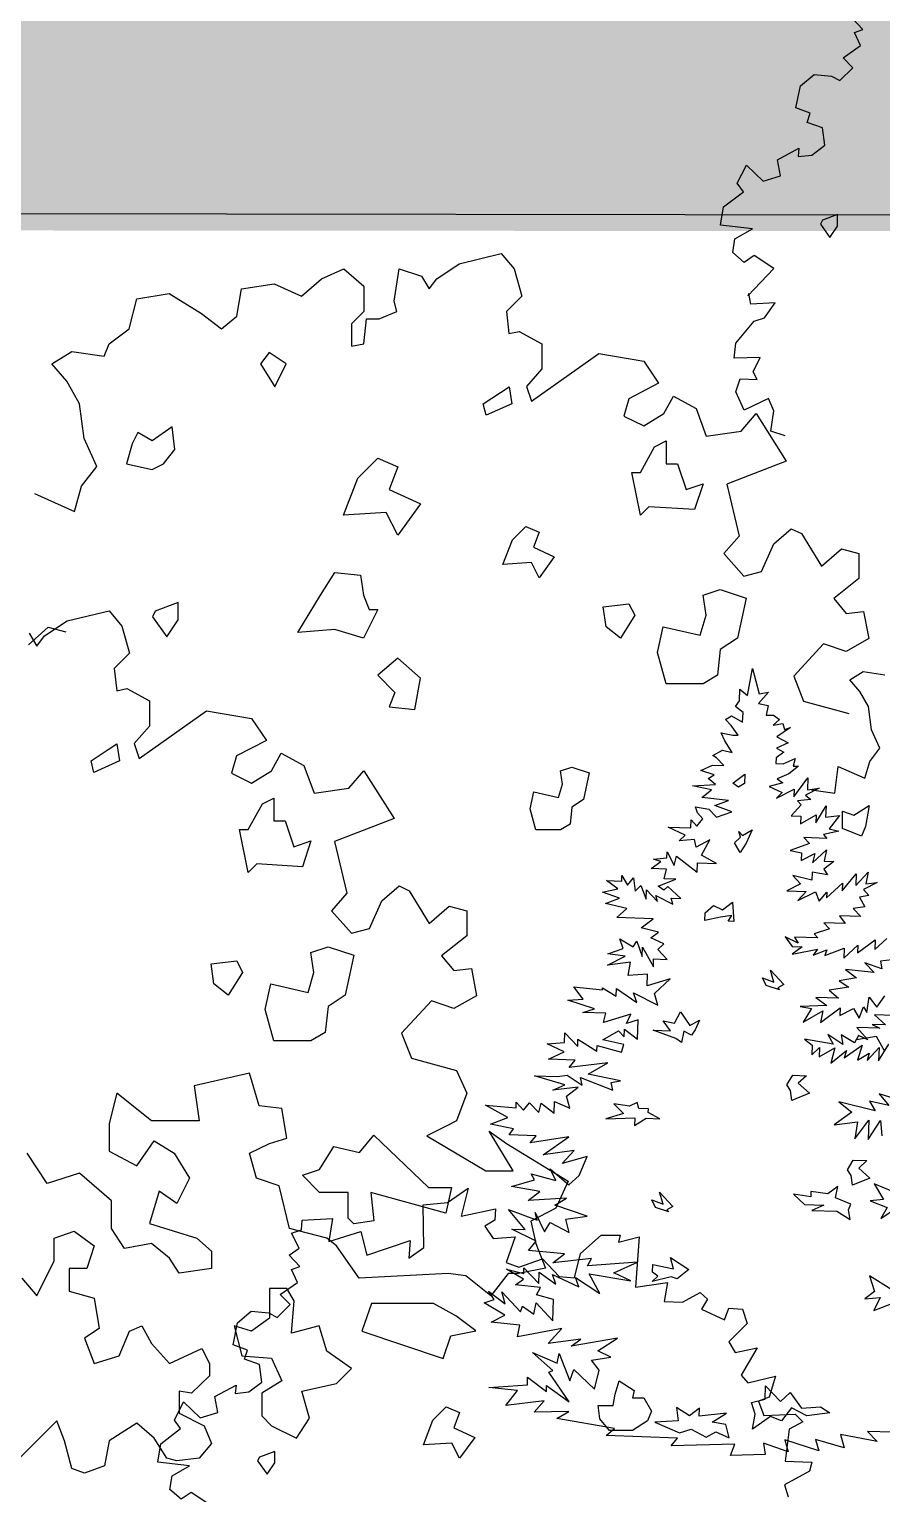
# Model space of a CAD drawing. Header units: inches. Extents: x 11.9 to 85.3, y 21.1 to 37.4.
# Drawn here: x 44.823 to 45.353, y 23.313 to 24.225 of the extents above; entities that cross this region are included whole.
import ezdxf

# ---------------------------------------------------------------- set-up
doc = ezdxf.new("R2010")
doc.units = ezdxf.units.IN
doc.header["$MEASUREMENT"] = 0
for name, color, linetype in [('CAY', 94, 'Continuous'), ('CAY-3', 61, 'Continuous'), ('Layer1', 7, 'Continuous')]:
    doc.layers.add(name, color=color, linetype=linetype)

# ---------------------------------------------------------------- blocks, each defined once
blk = doc.blocks.new('A$C76451831')
at = {"layer": 'CAY'}
for p, q in [((3764, 1772.8), (3822.4, 1787)), ((3822.4, 1787), (3840.1, 1765.7)), ((3732.8, 1752.2), (3764, 1772.8)), ((3545.3, 1728), (3573, 1752.2)), ((3573, 1752.2), (3604.2, 1765.7)), ((3604.2, 1765.7), (3631.9, 1741.6)), ((3673.8, 1720.9), (3680.9, 1765.7)), ((3680.9, 1765.7), (3711.5, 1755.7)), ((3711.5, 1755.7), (3722.2, 1738)), ((3722.2, 1738), (3732.8, 1752.2)), ((3840.1, 1765.7), (3850.7, 1728)), ((3317.1, 1724.4), (3361.9, 1731.5)), ((3361.9, 1731.5), (3406.7, 1703.8)), ((3455.6, 1700.3), (3462.1, 1738)), ((3462.1, 1738), (3507.5, 1745.1)), ((3507.5, 1745.1), (3545.3, 1728)), ((3631.9, 1741.6), (3631.9, 1706.7)), ((3850.7, 1728), (3829.5, 1706.7)), ((3306.5, 1682.6), (3317.1, 1724.4)), ((3631.9, 1706.7), (3614.8, 1689.6)), ((3653.2, 1696.7), (3677.3, 1706.7)), ((3677.3, 1706.7), (3673.8, 1720.9)), ((3829.5, 1706.7), (3833, 1676.1)), ((3406.7, 1703.8), (3434.4, 1682.6)), ((3434.4, 1682.6), (3455.6, 1700.3)), ((3614.8, 1689.6), (3614.8, 1658.4)), ((3631.9, 1661.9), (3635.5, 1696.7)), ((3635.5, 1696.7), (3653.2, 1696.7)), ((3278.8, 1661.9), (3306.5, 1682.6)), ((3833, 1676.1), (3847.2, 1679)), ((3847.2, 1679), (3878.4, 1661.9)), ((3199.2, 1634.2), (3226.9, 1651.3)), ((3226.9, 1651.3), (3271.7, 1644.8)), ((3271.7, 1644.8), (3278.8, 1661.9)), ((3614.8, 1658.4), (3631.9, 1661.9)), ((3864.3, 1582.3), (3957.4, 1648.4)), ((3878.4, 1661.9), (3878.4, 1627.1)), ((3957.4, 1648.4), (4019.9, 1637.7)), ((3219.8, 1610), (3199.2, 1634.2)), ((3878.4, 1627.1), (3857.2, 1602.9)), ((4019.9, 1637.7), (4040.5, 1607.1)), ((3237.5, 1578.7), (3219.8, 1610)), ((4040.5, 1607.1), (3999.3, 1585.8)), ((3857.2, 1602.9), (3864.3, 1582.3)), ((3999.3, 1585.8), (3992.2, 1561.6)), ((4047.6, 1565.2), (4061.2, 1589.4)), ((4061.2, 1589.4), (4092.4, 1572.3)), ((3244, 1530.4), (3237.5, 1578.7)), ((4019.9, 1548.1), (4047.6, 1565.2)), ((4092.4, 1572.3), (4106.6, 1533.9)), ((4154.9, 1541), (4175.6, 1565.2)), ((4175.6, 1565.2), (4217.4, 1499.1)), ((3992.2, 1561.6), (4019.9, 1548.1)), ((3261.7, 1492), (3244, 1530.4)), ((4106.6, 1533.9), (4154.9, 1541)), ((3240.4, 1464.3), (3261.7, 1492)), ((4217.4, 1499.1), (4134.9, 1467.3)), ((3230.4, 1429.5), (3240.4, 1464.3)), ((4134.9, 1467.3), (4152, 1395.3)), ((3175, 1454.3), (3230.4, 1429.5)), ((4200.3, 1384.7), (4224.5, 1405.3)), ((4224.5, 1405.3), (4238.7, 1398.8)), ((4152, 1395.3), (4130.8, 1371.1)), ((4183.2, 1346.3), (4200.3, 1384.7)), ((4238.7, 1398.8), (4266.4, 1353.4)), ((4130.8, 1371.1), (4158.5, 1339.9)), ((4266.4, 1353.4), (4294.1, 1377.6)), ((4294.1, 1377.6), (4318.3, 1371.1)), ((4318.3, 1371.1), (4318.3, 1336.3)), ((4158.5, 1339.9), (4183.2, 1346.3)), ((4318.3, 1336.3), (4283.5, 1308.6)), ((4283.5, 1308.6), (4300.6, 1287.9)), ((4300.6, 1287.9), (4324.7, 1290.9)), ((4324.7, 1290.9), (4331.8, 1253.1)), ((4269.3, 1246.1), (4228, 1201.2)), ((4300.6, 1235.4), (4269.3, 1246.1)), ((4331.8, 1253.1), (4300.6, 1235.4)), ((4228, 1201.2), (4241.6, 1166.4)), ((4305.7, 1196), (4324.2, 1207.4)), ((4324.2, 1207.4), (4354.1, 1203)), ((4319.5, 1179.8), (4305.7, 1196)), ((4331.3, 1159), (4319.5, 1179.8)), ((4241.6, 1166.4), (4304.1, 1149.3)), ((4335.6, 1126.7), (4331.3, 1159)), ((4347.4, 1101.2), (4335.6, 1126.7)), ((4333.2, 1082.7), (4347.4, 1101.2)), ((4326.6, 1059.5), (4333.2, 1082.7)), ((4284.9, 1039.1), (4289.6, 1076)), ((4289.6, 1076), (4326.6, 1059.5)), ((4252.7, 1043.4), (4284.9, 1039.1)), ((4342.7, 701.7), (4314.8, 696.9)), ((4354.1, 680.8), (4342.7, 701.7)), ((3915.1, 501.1), (3898, 463.3)), ((3898, 463.3), (3863.2, 445.6)), ((3863.2, 445.6), (3870.3, 414.4)), ((3870.3, 414.4), (3883.8, 380.2)), ((3831.9, 373.1), (3807.8, 341.8)), ((3846.1, 373.1), (3831.9, 373.1)), ((3883.8, 380.2), (3846.1, 373.1))]:
    blk.add_line(p, q, dxfattribs=at)
for points in [[(4216, 1534.3), (4196, 1540.6), (4200.2, 1569.1), (4192.8, 1586), (4159, 1570.1), (4147.4, 1595.5), (4153.8, 1613.4), (4177, 1612.3), (4171.7, 1622.9), (4181.2, 1642.9), (4145.3, 1641.9), (4147.4, 1663), (4172.8, 1693.5), (4187.5, 1697.8), (4202.3, 1718.9), (4168.5, 1716.7), (4165.4, 1731.5), (4164.3, 1728.3), (4200.2, 1766.3), (4172.8, 1784.2), (4159, 1774.7), (4143.2, 1788.5), (4146.4, 1807.4), (4170.6, 1821.2), (4126.4, 1826.4), (4130.6, 1851.7), (4158, 1872.8), (4149.6, 1884.4), (4162.2, 1909.7), (4185.4, 1887.6), (4209.7, 1895), (4205.5, 1917.1), (4235, 1933), (4233.9, 1921.4), (4252.9, 1923.5), (4270.8, 1937.2), (4267.7, 1961.4), (4246.6, 1968.8), (4250.8, 1981.5), (4230.8, 1988.9), (4237.1, 2019.4), (4256.1, 2035.3), (4280.3, 2033.1), (4291.9, 2026.8), (4309.9, 2044.7), (4296.2, 2058.5), (4320.4, 2075.3), (4312, 2093.3), (4323.6, 2097.5), (4308.8, 2113.3), (4322.5, 2122.8), (4312, 2143.9), (4325.7, 2148.1), (4326.7, 2161.8), (4368.9, 2163.9), (4363.7, 2132.3), (4408, 2146), (4416.4, 2113.3), (4476.5, 2133.3), (4474.4, 2109.1), (4495.5, 2123.9), (4494.4, 2182.9), (4528.2, 2186.1), (4556.7, 2206.1), (4547.2, 2167.1), (4594.6, 2177.6), (4593.6, 2161.8), (4579.9, 2153.4), (4591.5, 2136.5), (4622.1, 2138.6), (4609.4, 2102.8), (4627.3, 2096.4), (4660, 2108), (4683.2, 2083.8), (4704.3, 2081.7), (4712.8, 2115.4), (4741.2, 2140.7), (4767.6, 2140.7), (4765.5, 2131.2), (4794, 2138.6), (4788.7, 2069), (4833, 2075.3), (4828.8, 2049), (4854.1, 2047.9), (4878.3, 2061.6), (4888.9, 2052.1), (4880.5, 2038.4), (4912.1, 2023.7), (4918.4, 2039.5), (4937.4, 2038.4), (4943.7, 2018.4), (4918.4, 1993.1), (4926.9, 1978.3), (4957.4, 1984.6), (4935.3, 1946.7), (4944.8, 1936.1), (4982.8, 1945.6), (4974.3, 1916.1), (4959.6, 1910.8), (4966.9, 1890.8), (5010.2, 1892.9), (5020.7, 1882.3), (5001.7, 1871.8), (4996.5, 1827.5), (5033.4, 1826.4), (5030.2, 1813.8), (4995.4, 1794.8), (5000.7, 1777.9)], [(4363.9, 807.9), (4348, 805.8), (4349.9, 795.3), (4326.6, 803.8), (4339.3, 790.2), (4299.5, 794.3), (4315, 782.9), (4290.8, 778.7), (4304.1, 770.1), (4277.2, 765.6), (4290, 754.7), (4258.3, 755.8), (4273.8, 744.4), (4236.6, 743), (4252.3, 740.2), (4240.8, 721.6), (4268.1, 736.9), (4264.8, 720.7), (4292.2, 741.1), (4291.9, 730.6), (4310.8, 740.4), (4318.5, 727), (4324.5, 742.7), (4329.2, 734.8), (4332.6, 756), (4343, 742), (4354, 757.9)], [(4366.6, 730.8), (4339.9, 731.7), (4355.3, 717.6), (4336.8, 718.2), (4347, 712.9), (4315.3, 714), (4330.6, 697.1), (4317.6, 703), (4311.9, 692.8), (4293.7, 703.8), (4295.9, 690.6), (4275.1, 704.5), (4282.3, 691.1), (4242.7, 697.9), (4253.3, 689.4), (4252.8, 676.3), (4263.6, 686.3), (4263.1, 673.2), (4284.9, 685.6), (4279.1, 664.5), (4301.1, 682.3), (4298, 672), (4322.6, 689.7), (4316.4, 668.6), (4332.6, 678.5), (4329.6, 668.1), (4346.1, 686.1), (4345.4, 667.6), (4359.8, 691.1)], [(4375.7, 613), (4346.5, 622.2), (4359.6, 605.9), (4333, 611.8), (4340.7, 598.4), (4290.4, 611), (4308.5, 596.8), (4283.9, 579.1), (4316.2, 583.4), (4312.6, 559.5), (4332.1, 585.5), (4331.2, 558.8), (4348, 585), (4349.9, 563.6)], [(4381.4, 479.5), (4339.5, 497.3), (4352.3, 475.6), (4333.6, 473.5), (4357.4, 464.5), (4348.7, 449), (4370.5, 464.1)], [(4363.8, 350.1), (4332.7, 369.7), (4339.7, 348.2), (4326.2, 337.8), (4347.6, 339.7), (4338.8, 321.5), (4363.1, 331)], [(4365, 152.8), (4330.2, 154), (4343.3, 140), (4292.9, 149.9), (4297.7, 131.1), (4258.2, 142.9), (4262.6, 126.9), (4215.6, 142.2), (4220, 125.7), (4186, 137.8), (4188.1, 121.8), (4140.1, 120.8), (4146.1, 136.4), (4058.1, 134.1), (4066.6, 144.6), (3967.9, 148.1), (3979.1, 158.1), (3899.4, 171.8), (3916.1, 181.6), (3868, 180.6), (3881.7, 196.4), (3828.5, 190.1), (3845, 210.9), (3805.3, 215), (3858.5, 218.6), (3858.8, 229), (3884.9, 209.5), (3885.2, 217.6), (3916.5, 195.2), (3888.5, 236.1), (3894, 238.6), (3865.5, 263.2), (3899.8, 248.8), (3902.6, 261.9), (3917.6, 224.2), (3923.1, 239.9), (3951.6, 212.6), (3957.9, 238.7), (3947.6, 252.6), (3974.4, 257.1), (3956.2, 265.5), (3983.5, 283.1), (3919.2, 272.2), (3932.7, 282.1), (3887.2, 276), (3906.5, 296.7), (3844.9, 285.2), (3848.2, 301.4), (3808.5, 305.5), (3827.4, 315.3), (3798.5, 332.2), (3812.3, 337.1), (3804.5, 348.3), (3827.9, 331.1), (3823.1, 347.6), (3848.9, 320), (3851.8, 327.6), (3867.3, 316.6), (3870.6, 332.4), (3893.7, 307.5), (3894.8, 337), (3871, 343.2), (3876.8, 353.5), (3842, 357.4), (3853.2, 365.2), (3829.6, 379.1), (3853.4, 372.9), (3853.7, 381), (3874.2, 359), (3874.8, 374.8), (3898.2, 358.2), (3893.2, 371.5), (3929.8, 354.3), (3925.3, 367.6), (3958.9, 345.2), (3944, 372.4), (4002.2, 362.7), (3978.5, 373.9), (4011.2, 388.7), (3941.7, 383.4), (3947.5, 393.6), (3893.8, 387.8), (3910.1, 400.4), (3860, 404.8), (3870.8, 417.6), (3837, 434.6), (3855.6, 434), (3832.5, 461.5), (3871.9, 447), (3869.5, 457.5), (3882.2, 430.8), (3890.3, 443.7), (3916.6, 429.6), (3911.8, 448.3), (3941.4, 452.3), (3896.6, 467.5), (3912.8, 477.3), (3859.7, 474.2), (3876, 486.8), (3836.3, 493.6), (3868.4, 502.9), (3863.7, 511.2), (3897.8, 501.9), (3890.2, 518), (3916.2, 495.8), (3930.2, 508.9), (3941.6, 535.3), (3906.8, 525.6), (3923.3, 543.6), (3880.5, 537.4), (3915.8, 562.4), (3862.5, 553.9), (3870.5, 564), (3833.4, 565.3), (3839.1, 573.3), (3807.2, 579.8), (3831.5, 589.4), (3800.4, 606.4), (3842.9, 602.6), (3843.1, 610.3), (3853.2, 599.5), (3861.7, 609.7), (3874.4, 596.1), (3877.5, 609.1), (3895.6, 595.3), (3896.2, 611.2), (3917.2, 602.3), (3912.8, 618.8), (3929.1, 631.3), (3894, 627.1), (3910.6, 634.7), (3868.4, 647.1), (3900.1, 646), (3913.8, 647.7), (3934.6, 633.9), (3932.3, 644.8), (3976.9, 627), (3974.6, 637.9), (3987.8, 640.2), (3942.8, 649.4), (3970.1, 664.8), (3916.4, 658.5), (3924.9, 668.7), (3887.8, 670), (3909.5, 680.1), (3885.8, 691.3), (3909.9, 693.2), (3910.4, 706.8), (3928.3, 687.6), (3928.7, 698), (3954.8, 681.2), (3955.1, 688.9), (3989.2, 680), (3992.3, 690.3), (3963.1, 696.8), (3984.8, 709.2), (3992.7, 701.2), (3993, 711.6), (4011.1, 697.8), (4012.1, 724.6), (3996, 719.7), (4001.9, 732.6), (3963.9, 720.8), (3967.1, 733.8), (3935.4, 734.9), (3951.4, 739.8), (3914.7, 752), (3936, 753.5), (3923, 770.3), (3962.8, 766.2), (3962.9, 768.9), (3981.5, 757.4), (3981.9, 768.2), (4010.2, 748.6), (4005.7, 761.9), (4039.5, 744.9), (4034.6, 760.9), (4056.7, 781.5), (4024.6, 771.7), (4025.2, 788), (3998.4, 786.2), (4001.7, 804.7), (3969.4, 800.4), (3993.9, 813.1), (3970, 816.2), (3991.5, 823.6), (3986.5, 837), (4005.2, 825.9), (4010.4, 833.9), (4017.9, 812.3), (4018.3, 825.4), (4033.2, 798.2), (4033.6, 809), (4052.2, 808.4), (4039.5, 822), (4047.9, 829.8), (4029.6, 838.2), (4040.3, 846), (4016.5, 852.2), (4032.8, 864.8), (3982.6, 866.6), (3996.2, 879.2), (3966.9, 885.7), (3986.2, 893.2), (3962.5, 901.7), (3984, 906.4), (3968.1, 917.8), (3989.3, 917.1), (3989.6, 924.8), (3997.3, 911.4), (4005.8, 921.5), (4007.9, 902.9), (4015.9, 910.7), (4023.4, 891.9), (4023.8, 905), (4039.1, 888.6), (4036.7, 896.9), (4060.3, 885.2), (4057.8, 893.4), (4071.4, 892.9), (4053.4, 909.4), (4047.8, 904.2), (4039.8, 909.9), (4064.2, 919.5), (4048.4, 920), (4051.5, 933.5), (4030.3, 934.3), (4043.8, 944.2), (4033.4, 947.3), (4052.1, 949.4), (4052.4, 957.5), (4062.1, 938.6), (4065.3, 951.6), (4094, 929.3), (4094.4, 942.4), (4120.7, 941.5), (4099.8, 953.1), (4111.4, 974), (4092.5, 963.8), (4090.1, 974.8), (4068.8, 972.8), (4077.2, 980.7), (4053.6, 991.9), (4085.3, 990.8), (4085.6, 1001.7), (4093.5, 993.3), (4101.6, 1003.4), (4094.2, 1011.8), (4091.7, 1020.1), (4110.2, 1016.7), (4120.7, 1005.5), (4142.2, 1012.9), (4118.5, 1021.8), (4137.3, 1028.9), (4100.3, 1032.9), (4113.8, 1043.3), (4087.3, 1049.2), (4119.5, 1050.8), (4109, 1059.4), (4117.3, 1064.5), (4098.9, 1070.1), (4115, 1077.7), (4130.9, 1077.2), (4120.8, 1088), (4115.5, 1090.9), (4128.9, 1098.6), (4142.4, 1095.4), (4132.1, 1111.6), (4127, 1122.6), (4143.2, 1119.4), (4150.9, 1119.1), (4141, 1132.6), (4133.1, 1141), (4141.4, 1146.2), (4157, 1137.5), (4157.5, 1150.6), (4147.3, 1159.1), (4152.6, 1167.1), (4153.1, 1182.9), (4163.7, 1174.4), (4170.5, 1211.8), (4179.7, 1176.6), (4192.9, 1178.8), (4179.2, 1163.4), (4192.2, 1160.3), (4189.5, 1147.2), (4199.9, 1146.8), (4207.9, 1141.1), (4199.4, 1133.3), (4212.7, 1135.5), (4215.1, 1127.3), (4223.3, 1129.7), (4204.3, 1117.2), (4219.9, 1108.5), (4203.8, 1101.4), (4214, 1095.6), (4203.3, 1087.8), (4203, 1080.1), (4213.4, 1079.7), (4230, 1086.9), (4226.9, 1076.5), (4234.6, 1076.3), (4221.1, 1065.9), (4205, 1058.7), (4212.5, 1053), (4193.8, 1048.2), (4212, 1039.9), (4204.1, 1032), (4228.5, 1044.3), (4228.1, 1033.9), (4247.6, 1060), (4247.1, 1043.7), (4263, 1045.8), (4244.1, 1036.1), (4251.6, 1030.3), (4232.9, 1028.3), (4238.2, 1022.7), (4224.5, 1007.3), (4237.6, 1006.8), (4237.3, 996.4), (4259, 1008.8), (4258.6, 997.9), (4272.6, 1021.5), (4272, 1005.6), (4291.1, 1007.7), (4276.9, 989.6), (4290.4, 986.4), (4268.9, 981.7), (4273.7, 976.1), (4242, 977.2), (4249.5, 969.2), (4222.8, 959.3), (4238.6, 956), (4238.2, 945.6), (4257.1, 955.4), (4254, 942.3), (4273.2, 960.2), (4269.9, 944.5), (4283.5, 944), (4269.5, 933.6), (4274.7, 925.7), (4253.5, 929.2), (4253.1, 918.3), (4226.6, 924.7), (4237.1, 913.4), (4218.2, 903.7), (4244.9, 902.7), (4233.5, 890), (4258, 902.3), (4263, 889), (4273.8, 901.7), (4273.5, 893.6), (4295.6, 914.1), (4295.2, 903.7), (4314.6, 927.1), (4314, 910.8), (4331, 929.2), (4327.7, 913), (4343.6, 915.2), (4324.7, 905.4), (4332.1, 897), (4318.9, 894.7), (4326.6, 881.3), (4310.2, 879.2), (4320.7, 867.9), (4291.3, 868.9), (4299.1, 858.2), (4269.6, 859.3), (4277.5, 850.8), (4256, 843.9), (4261.2, 838.3), (4229.1, 839.4), (4234.2, 831), (4215.9, 839.8), (4225.9, 826.3), (4239.5, 825.9), (4225.5, 815.5), (4260.6, 822.4), (4254.9, 814.4), (4273.8, 821.9), (4270.8, 813.9), (4297.8, 823.8), (4297.4, 810.2), (4316.6, 828.2), (4316.2, 817.7), (4340.9, 835.5), (4340.4, 822.3), (4356.8, 837.6)]]:
    blk.add_lwpolyline(points, dxfattribs=at)
for points in [[(4784.5, 1915.2), (4800.4, 1915.2), (4810.9, 1896.7), (4805.6, 1883.5), (4784.5, 1870.3), (4752.8, 1870.3), (4739.6, 1886.1), (4737, 1904.6), (4758.1, 1904.6), (4760.8, 1920.5), (4766, 1939), (4787.2, 1925.7)], [(4507.9, 1884.3), (4526.4, 1902.8), (4544.9, 1894.9), (4536.9, 1873.7), (4566, 1860.5), (4544.9, 1831.5), (4534.3, 1852.6), (4494.7, 1850)], [(4267.5, 1833.2), (4264.9, 1827.9), (4278.1, 1809.4), (4288.7, 1825.2), (4288.7, 1841.1)], [(3524.3, 1634.1), (3500.5, 1649.9), (3488.6, 1634.1), (3508.4, 1602.4)], [(3821.2, 1594.5), (3833.1, 1602.4), (3837, 1578.6), (3801.4, 1562.8), (3797.4, 1578.6)], [(3369.9, 1515.3), (3365.9, 1547), (3338.2, 1527.2), (3318.4, 1539), (3310.5, 1523.2), (3302.6, 1495.5), (3338.2, 1487.6), (3354, 1495.5)], [(4035, 1519.2), (4050.8, 1527.2), (4050.8, 1495.5), (4066.6, 1495.5), (4078.5, 1459.8), (4102.3, 1467.8), (4090.4, 1432.1), (4027.1, 1436.1), (4015.2, 1424.2), (4003.3, 1483.6), (4015.2, 1483.6)], [(3623.3, 1475.7), (3651, 1503.4), (3678.7, 1491.5), (3666.8, 1459.8), (3710.3, 1440), (3678.7, 1396.5), (3662.8, 1428.1), (3603.5, 1424.2)], [(3837.8, 1390.3), (3856.3, 1408.8), (3874.8, 1400.9), (3866.9, 1379.8), (3895.9, 1366.6), (3874.8, 1337.5), (3864.2, 1358.6), (3824.6, 1356)], [(3571.8, 1313.3), (3591.6, 1345), (3627.2, 1341), (3631.2, 1313.3), (3639.1, 1293.5), (3651, 1293.5), (3631.2, 1253.9), (3591.6, 1265.8), (3540.1, 1261.8)], [(4038.9, 1234.1), (4046.9, 1269.7), (4098.3, 1257.8), (4106.2, 1285.6), (4102.3, 1313.3), (4126, 1321.2), (4161.7, 1309.3), (4149.8, 1253.9), (4126, 1238), (4122.1, 1202.4), (4102.3, 1190.5), (4050.8, 1190.5)], [(3342.6, 1291.2), (3338.7, 1283.3), (3358.5, 1255.6), (3374.3, 1279.3), (3374.3, 1303.1)], [(3967.7, 1269.7), (3963.7, 1297.4), (3999.3, 1301.4), (4007.3, 1285.6), (3987.5, 1253.9)], [(3702.4, 1154.9), (3710.3, 1198.4), (3678.7, 1226.2), (3651, 1202.4), (3674.7, 1178.6), (3666.8, 1158.8)], [(3862.3, 1017), (3867.6, 1040.8), (3901.9, 1032.9), (3907.2, 1051.4), (3904.5, 1069.8), (3920.4, 1075.1), (3944.1, 1067.2), (3936.2, 1030.2), (3920.4, 1019.7), (3917.7, 995.9), (3904.5, 988), (3870.2, 988)], [(4143.6, 1052.7), (4159.9, 1065.3), (4159.5, 1052.2), (4151.1, 1047)], [(4295.5, 989.9), (4295.5, 1013.7), (4311.3, 1008.4), (4332.5, 1021.6), (4327.2, 992.6), (4321.9, 979.4)], [(4145.7, 970.1), (4154.1, 978), (4151.7, 985.8), (4156.9, 980.2), (4170.4, 987.9), (4162, 969.6), (4153.4, 956.7)], [(4144.6, 860.9), (4136.9, 861.2), (4142.2, 869.2), (4126.3, 867), (4104.8, 862.3), (4105.2, 873.2), (4116.4, 883.2), (4129.3, 877.3), (4142.8, 887.7)], [(4208.2, 766.2), (4189.8, 772.3), (4184.7, 782.9), (4200.4, 776.9), (4195.5, 793.4), (4213.9, 773.7), (4205.6, 769)], [(4064.6, 698.7), (4032.9, 710.2), (4056.9, 709.4), (4046.9, 723.3), (4062.7, 720.1), (4070.9, 735.6), (4083.8, 716.6), (4097.3, 724.3), (4091.3, 710.9), (4086.1, 703.4), (4075.4, 708.7), (4072.1, 693)], [(4223.4, 626.6), (4218.2, 634.5), (4226.4, 647.8), (4245.4, 647.1), (4234.2, 636.7), (4249.6, 623), (4225.2, 612.9)], [(4013.2, 601.7), (4010.8, 609.9), (4000.2, 604.8), (3978.6, 608.3), (3991.7, 594.7), (3967.4, 587.4), (4007.3, 588.7), (4006.9, 577.9), (4023.2, 588.2), (4042.2, 587.5), (4026.2, 596.2), (4026.3, 601.2)], [(4307.3, 508.9), (4302.2, 516.8), (4310.3, 530.1), (4329.4, 529.4), (4318.1, 518.9), (4333.5, 505.2), (4309.1, 495.2)], [(4303.8, 461), (4306.8, 469), (4285.8, 477.9), (4289, 493.7), (4275.1, 483.3), (4251.6, 486.8), (4251.4, 479.1), (4227.5, 482.7), (4242.8, 468.5), (4269.5, 467.6), (4253, 460.5), (4287.8, 459.2), (4306, 447.7)], [(4054.6, 458.4), (4036.2, 464.5), (4031.1, 475.1), (4046.8, 469.1), (4041.9, 485.6), (4060.3, 465.9), (4052, 461.2)], [(4032, 374.8), (4032.4, 385.2), (4061.2, 379.2), (4056.8, 395.2), (4082.5, 378.5), (4066.1, 365.4), (4058.1, 368.4), (4031.6, 361.7), (4039.5, 369.1)], [(4174.2, 178.1), (4169.4, 194.1), (4188.1, 198.9), (4188.8, 217.4), (4209.3, 195.4), (4222.9, 208.1), (4238.4, 186.2), (4264.8, 188), (4278.1, 179.9), (4245.8, 175.6), (4224.8, 186.7), (4211.1, 168.6), (4195.4, 174.6), (4170.8, 156.9)], [(4138.2, 144.9), (4133.9, 163.6), (4114.9, 167), (4134.4, 179.5), (4096.7, 175.3), (4097, 186.2), (4083.5, 175.8), (4065.4, 187.3), (4067.4, 168.6), (4035.2, 167), (4069.6, 152.2), (4085.6, 157.1), (4106.5, 146), (4119.9, 153.2)]]:
    blk.add_lwpolyline(points, close=True, dxfattribs=at)
at = {"layer": 'CAY-3'}
for p, q in [((3220.2, 1277.6), (3278.5, 1291.8)), ((3278.5, 1291.8), (3296.2, 1270.6)), ((3166.6, 1244.7), (3194.3, 1268.9)), ((3167.7, 1260.5), (3178.3, 1242.8)), ((3188.9, 1257), (3220.2, 1277.6)), ((3194.3, 1268.9), (3218.5, 1262.4)), ((3296.2, 1270.6), (3306.9, 1232.8)), ((3178.3, 1242.8), (3188.9, 1257)), ((3306.9, 1232.8), (3285.6, 1211.6)), ((3285.6, 1211.6), (3289.2, 1180.9)), ((3289.2, 1180.9), (3303.3, 1183.9)), ((3303.3, 1183.9), (3334.6, 1166.8)), ((3334.6, 1166.8), (3334.6, 1131.9)), ((3320.4, 1087.1), (3413.6, 1153.2)), ((3413.6, 1153.2), (3476.1, 1142.6)), ((3476.1, 1142.6), (3496.7, 1111.9)), ((3334.6, 1131.9), (3313.3, 1107.8)), ((3313.3, 1107.8), (3320.4, 1087.1)), ((3496.7, 1111.9), (3455.4, 1090.7)), ((3455.4, 1090.7), (3448.4, 1066.5)), ((3503.8, 1070), (3517.3, 1094.2)), ((3517.3, 1094.2), (3548.6, 1077.1)), ((3548.6, 1077.1), (3562.7, 1038.8)), ((3448.4, 1066.5), (3476.1, 1052.9)), ((3476.1, 1052.9), (3503.8, 1070)), ((3611.1, 1045.8), (3631.7, 1070)), ((3631.7, 1070), (3673.6, 1003.9)), ((3562.7, 1038.8), (3611.1, 1045.8)), ((3673.6, 1003.9), (3591, 972.1)), ((3591, 972.1), (3608.1, 900.1)), ((3608.1, 900.1), (3586.9, 875.9)), ((3656.5, 889.5), (3680.7, 910.2)), ((3680.7, 910.2), (3694.8, 903.7)), ((3694.8, 903.7), (3722.5, 858.3)), ((3586.9, 875.9), (3614.6, 844.7)), ((3639.4, 851.2), (3656.5, 889.5)), ((3722.5, 858.3), (3750.2, 882.4)), ((3750.2, 882.4), (3774.4, 875.9)), ((3774.4, 875.9), (3774.4, 841.1)), ((3614.6, 844.7), (3639.4, 851.2)), ((3774.4, 841.1), (3739.6, 813.4)), ((3739.6, 813.4), (3756.7, 792.8)), ((3756.7, 792.8), (3780.9, 795.7)), ((3780.9, 795.7), (3788, 758)), ((3788, 758), (3756.7, 740.3)), ((3725.5, 750.9), (3684.2, 706.1)), ((3756.7, 740.3), (3725.5, 750.9)), ((3684.2, 706.1), (3697.8, 671.3)), ((3697.8, 671.3), (3760.3, 654.2)), ((3473.1, 650.6), (3396.5, 632.9)), ((3486.7, 605.2), (3473.1, 650.6)), ((3760.3, 654.2), (3774.4, 622.9)), ((3396.5, 632.9), (3403.5, 584.6)), ((3289.2, 622.9), (3278.5, 581)), ((3337.5, 584.6), (3289.2, 622.9)), ((3774.4, 622.9), (3760.3, 584.6)), ((3517.9, 601.7), (3486.7, 605.2)), ((3525, 560.4), (3517.9, 601.7)), ((3278.5, 581), (3278.5, 542.7)), ((3403.5, 584.6), (3337.5, 584.6)), ((3746.7, 577.5), (3719, 563.9)), ((3760.3, 584.6), (3746.7, 577.5)), ((3839, 515.2), (3805.7, 570.4)), ((3805.7, 570.4), (3829.8, 553.3)), ((3316.9, 522), (3341, 556.8)), ((3341, 556.8), (3368.8, 539.7)), ((3473.1, 539.7), (3500.8, 553.3)), ((3500.8, 553.3), (3525, 560.4)), ((3719, 563.9), (3800.7, 515.2)), ((3829.8, 553.3), (3915.1, 501.1)), ((3192.5, 497.8), (3164.8, 539.7)), ((3278.5, 542.7), (3316.9, 522)), ((3368.8, 539.7), (3390, 504.9)), ((3483.1, 504.9), (3473.1, 539.7)), ((3237.3, 512), (3192.5, 497.8)), ((3282.1, 473.7), (3237.3, 512)), ((3800.7, 515.2), (3839, 515.2)), ((3390, 504.9), (3372.3, 470.1)), ((3514.4, 494.3), (3483.1, 504.9)), ((3528.5, 435.3), (3514.4, 494.3)), ((3282.1, 435.3), (3282.1, 473.7)), ((3348.1, 487.2), (3334.6, 442.4)), ((3372.3, 470.1), (3348.1, 487.2)), ((3202.5, 421.8), (3230.2, 431.8)), ((3230.2, 431.8), (3257.9, 411.1)), ((3299.8, 407.6), (3282.1, 435.3)), ((3334.6, 442.4), (3400, 421.8)), ((3580.4, 421.8), (3528.5, 435.3)), ((3202.5, 390.5), (3202.5, 421.8)), ((3257.9, 411.1), (3247.9, 379.9)), ((3337.5, 414.7), (3299.8, 407.6)), ((3362.3, 394), (3337.5, 414.7)), ((3400, 421.8), (3420.6, 404.1)), ((3594, 411.1), (3580.4, 421.8)), ((3625.2, 366.3), (3594, 411.1)), ((3178.3, 342.1), (3202.5, 390.5)), ((3375.8, 373.4), (3362.3, 394)), ((3420.6, 404.1), (3420.6, 379.9)), ((3157.7, 366.3), (3178.3, 342.1)), ((3223.1, 379.9), (3223.1, 348.6)), ((3247.9, 379.9), (3223.1, 379.9)), ((3420.6, 379.9), (3375.8, 373.4)), ((3748.8, 373.1), (3625.2, 366.3)), ((3773, 369.5), (3748.8, 373.1)), ((3807.8, 341.8), (3773, 369.5)), ((3223.1, 348.6), (3257.9, 338.6)), ((3257.9, 338.6), (3265, 296.7)), ((3265, 296.7), (3244.4, 283.1)), ((3292.7, 259), (3306.9, 293.2)), ((3306.9, 293.2), (3323.9, 300.2)), ((3323.9, 300.2), (3337.5, 276.1)), ((3244.4, 283.1), (3257.9, 248.3)), ((3337.5, 276.1), (3362.3, 248.3)), ((3362.3, 248.3), (3407.1, 269)), ((3407.1, 269), (3417.7, 248.3)), ((3257.9, 248.3), (3292.7, 259)), ((3417.7, 248.3), (3417.7, 231.2)), ((3417.7, 231.2), (3392.9, 207)), ((3375.8, 210), (3375.8, 179.3)), ((3392.9, 207), (3375.8, 210)), ((3206, 168.7), (3181.9, 144.5)), ((3216.6, 141), (3206, 168.7)), ((3316.9, 165.2), (3278.5, 141)), ((3341, 144.5), (3316.9, 165.2)), ((3375.8, 179.3), (3410.6, 161.6)), ((3181.9, 144.5), (3150.6, 113.3)), ((3358.7, 116.8), (3341, 144.5)), ((3410.6, 161.6), (3420.6, 137.4)), ((3226.7, 102.6), (3216.6, 141)), ((3278.5, 141), (3272.1, 106.2)), ((3420.6, 137.4), (3403.5, 116.8)), ((3244.4, 96.1), (3226.7, 102.6)), ((3272.1, 106.2), (3244.4, 96.1)), ((3372.3, 113.3), (3358.7, 116.8)), ((3403.5, 116.8), (3372.3, 113.3))]:
    blk.add_line(p, q, dxfattribs=at)
for points in [[(3277.4, 1099.3), (3289.2, 1107.2), (3293.2, 1083.5), (3257.6, 1067.6), (3253.6, 1083.5)], [(3491.1, 1024.1), (3507, 1032), (3507, 1000.3), (3522.8, 1000.3), (3534.7, 964.7), (3558.4, 972.6), (3546.6, 936.9), (3483.2, 940.9), (3471.3, 929), (3459.5, 988.4), (3471.3, 988.4)], [(3495.1, 738.9), (3503, 774.6), (3554.5, 762.7), (3562.4, 790.4), (3558.4, 818.1), (3582.2, 826), (3617.8, 814.2), (3605.9, 758.7), (3582.2, 742.9), (3578.2, 707.2), (3558.4, 695.3), (3507, 695.3)], [(3423.8, 774.6), (3419.9, 802.3), (3455.5, 806.2), (3463.4, 790.4), (3443.6, 758.7)], [(3570.3, 517.1), (3590.1, 548.8), (3625.7, 540.9), (3645.5, 564.6), (3721.6, 492.2), (3753.2, 492.2), (3745.3, 456.6), (3641.6, 485.4), (3645.5, 445.8), (3617.8, 441.9), (3609.9, 449.8), (3609.9, 485.4), (3570.3, 485.4), (3546.6, 509.2)], [(3535, 335), (3525, 352.1), (3500.8, 352.1), (3500.8, 310.9), (3476.1, 293.2), (3451.9, 300.2), (3462.5, 259), (3503.8, 255.4), (3517.9, 224.1), (3490.2, 207), (3490.2, 175.8), (3503.8, 161.6), (3538.6, 144.5), (3556.3, 172.2), (3545.6, 210), (3594, 220.6), (3614.6, 241.3), (3580.4, 265.4), (3569.8, 300.2), (3531.5, 290.2)], [(3728.2, 331.2), (3642.3, 331.5), (3628.8, 293.2), (3741.7, 255.1), (3752.3, 286.4), (3787.1, 293.5), (3759.4, 314.1)]]:
    blk.add_lwpolyline(points, close=True, dxfattribs=at)

msp = doc.modelspace()

# ---------------------------------------------------------------- hatches: boundary and pattern name
at = {"layer": 'Layer1', "true_color": 0x939598}
h = msp.add_hatch(color=252, dxfattribs=at)
h.dxf.hatch_style = 1
h.paths.add_polyline_path([(63.37227, 24.96911), (63.37227, 24.98863), (63.27009, 24.98863), (19.2205, 24.98863), (19.2205, 25.09242), (18.88387, 24.5256), (18.8823, 24.11828), (61.45857, 24.08746)])

# ---------------------------------------------------------------- linework, layer by layer
msp.add_lwpolyline([(31.63044, 24.11828), (31.63044, 23.28506, 0.21734), (37.52718, 23.89076), (37.52718, 24.11982), (61.45857, 24.08746)], format="xyb")

# ---------------------------------------------------------------- block references
at = {"layer": 'CAY', "xscale": 0.0004489089019145984, "yscale": 0.0004489089019145984, "zscale": 0.0004489089019145984}
for p in [(43.40051, 23.28293), (43.05018, 22.51313)]:
    msp.add_blockref('A$C76451831', p, dxfattribs=at)

doc.saveas('drawing.dxf')
